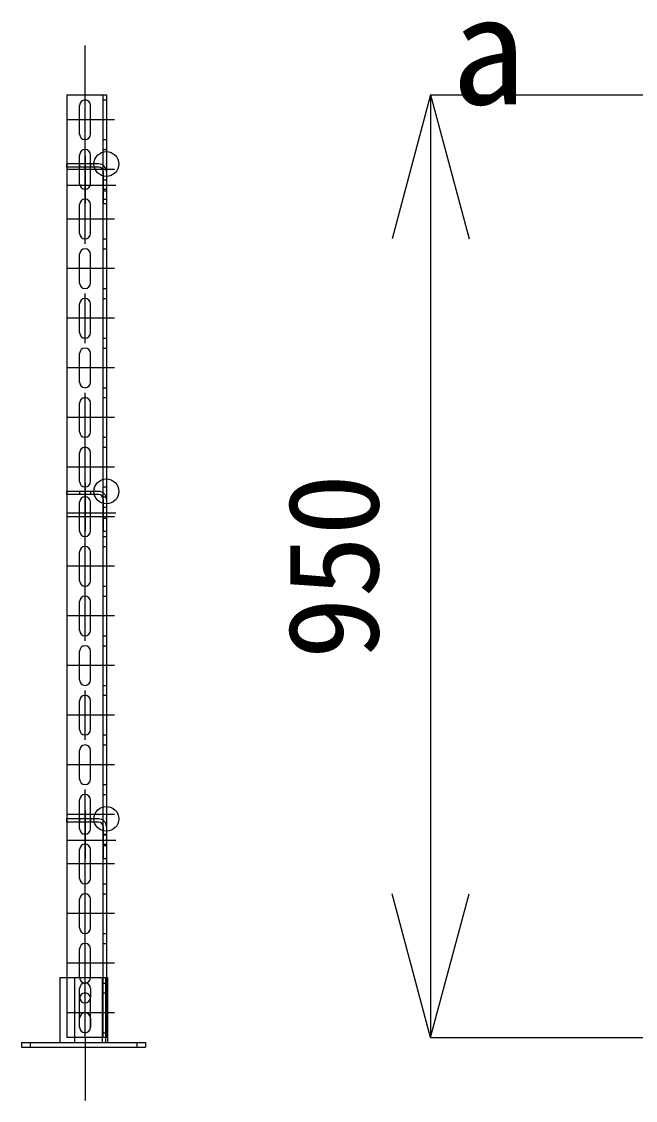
# Model space of a CAD drawing. Units: millimetres at full size, sheet at 1:50. Extents: x -29943 to 12787, y -4404 to 10657.
# Drawn here: x -4671 to -4052, y 2097 to 3184 of the extents above; entities that cross this region are included whole.
import ezdxf
from ezdxf.enums import TextEntityAlignment as Align

# ---------------------------------------------------------------- set-up
doc = ezdxf.new("R2010")
doc.units = ezdxf.units.MM
doc.header["$LTSCALE"] = 50
doc.header["$PDMODE"] = 32
doc.header["$PDSIZE"] = 25
doc.linetypes.add('CHAIN1', pattern=[8, 5, -1, 1, -1])
for name, color, linetype, lineweight in [('0-0_マルチ横', 3, 'Continuous', 9), ('0-1_接続金具', 7, 'Continuous', 18), ('0-3_マルチ縦', 3, 'Continuous', 9), ('0-C_マルチ寸法', 4, 'Continuous', 9)]:
    doc.layers.add(name, color=color, linetype=linetype, lineweight=lineweight)
doc.layers.add('0-8_PS№', color=7, linetype='Continuous')
doc.styles.add('ＭＳ ゴシック', font='')
doc.styles.get('ＭＳ ゴシック').set_extended_font_data('MS Gothic')

msp = doc.modelspace()

# ---------------------------------------------------------------- linework, layer by layer
at = {"layer": '0-0_マルチ横', "color": 4, "linetype": 'CHAIN1'}
for p, q in [((-4606.57, 3048.76), (-4606.57, 3000.46)), ((-4625.05, 3018.96), (-4575.39, 3018.96)), ((-4606.57, 2718.76), (-4606.57, 2670.46)), ((-4625.05, 2688.96), (-4575.39, 2688.96)), ((-4606.57, 2388.76), (-4606.57, 2340.46)), ((-4625.05, 2358.96), (-4575.39, 2358.96))]:
    msp.add_line(p, q, dxfattribs=at)
at = {"layer": '0-0_マルチ横'}
for p, q in [((-4625.05, 3037.26), (-4625.05, 3040.46)), ((-4592.72, 3040.46), (-4625.05, 3040.46)), ((-4592.76, 3037.26), (-4625.05, 3037.26)), ((-4612.07, 3040.46), (-4612.07, 3037.26)), ((-4601.07, 3040.46), (-4601.07, 3037.26)), ((-4588.25, 3032.71), (-4588.25, 3000.46)), ((-4588.25, 3024.46), (-4585.05, 3024.46)), ((-4585.05, 3032.74), (-4585.05, 3000.46)), ((-4588.25, 3013.46), (-4585.05, 3013.46)), ((-4588.23, 3000.46), (-4585.05, 3000.46)), ((-4625.05, 2707.26), (-4625.05, 2710.46)), ((-4592.72, 2710.46), (-4625.05, 2710.46)), ((-4612.07, 2710.46), (-4612.07, 2707.26)), ((-4601.07, 2710.46), (-4601.07, 2707.26)), ((-4592.76, 2707.26), (-4625.05, 2707.26)), ((-4588.25, 2702.71), (-4588.25, 2670.46)), ((-4585.05, 2702.74), (-4585.05, 2670.46)), ((-4588.25, 2694.46), (-4585.05, 2694.46)), ((-4588.25, 2683.46), (-4585.05, 2683.46)), ((-4588.23, 2670.46), (-4585.05, 2670.46)), ((-4625.05, 2377.26), (-4625.05, 2380.46)), ((-4592.72, 2380.46), (-4625.05, 2380.46)), ((-4592.76, 2377.26), (-4625.05, 2377.26)), ((-4612.07, 2380.46), (-4612.07, 2377.26)), ((-4601.07, 2380.46), (-4601.07, 2377.26)), ((-4588.25, 2372.71), (-4588.25, 2340.46)), ((-4585.05, 2372.74), (-4585.05, 2340.46)), ((-4588.25, 2364.46), (-4585.05, 2364.46)), ((-4588.25, 2353.46), (-4585.05, 2353.46)), ((-4588.23, 2340.46), (-4585.05, 2340.46))]:
    msp.add_line(p, q, dxfattribs=at)
for centre, radius, start, end in [((-4592.89, 3032.63), 4.64, 1.04718, 88.35858), ((-4592.89, 3032.63), 7.84, 0.80562, 88.73722), ((-4592.89, 2702.63), 7.84, 0.80562, 88.73722), ((-4592.89, 2702.63), 4.64, 1.04718, 88.35858), ((-4592.89, 2372.63), 4.64, 1.04718, 88.35858), ((-4592.89, 2372.63), 7.84, 0.80562, 88.73722)]:
    msp.add_arc(centre, radius, start, end, dxfattribs=at)
for p in [(-4585.05, 3040.46), (-4585.05, 2710.46), (-4585.05, 2380.46)]:
    msp.add_point(p, dxfattribs=at)
at = {"layer": '0-1_接続金具'}
for p, q in [((-4632.07, 2220.46), (-4632.07, 2154.96)), ((-4632.07, 2220.46), (-4584.07, 2220.46)), ((-4617.07, 2220.46), (-4617.07, 2154.96)), ((-4589.24, 2220.46), (-4589.24, 2154.96)), ((-4586.09, 2220.46), (-4586.09, 2154.96)), ((-4584.07, 2220.46), (-4584.07, 2154.96)), ((-4612.07, 2200.46), (-4612.07, 2209.46)), ((-4601.07, 2209.46), (-4601.07, 2200.46)), ((-4612.07, 2170.46), (-4612.07, 2179.46)), ((-4601.07, 2179.46), (-4601.07, 2170.46)), ((-4670.57, 2154.96), (-4545.57, 2154.96)), ((-4661.94, 2154.96), (-4661.94, 2150.46)), ((-4554.2, 2154.96), (-4554.2, 2150.46)), ((-4545.57, 2154.96), (-4545.57, 2150.46))]:
    msp.add_line(p, q, dxfattribs=at)
at = {"layer": '0-1_接続金具', "lineweight": 9}
msp.add_line((-4606.57, 2159.96), (-4606.57, 2096.68), dxfattribs=at)
at = {"layer": '0-1_接続金具'}
msp.add_lwpolyline([(-4670.57, 2154.96), (-4670.57, 2150.46), (-4545.57, 2150.46)], dxfattribs=at)
for centre, start, end in [((-4606.57, 2209.46), 0, 180), ((-4606.57, 2200.46), 180, 0), ((-4606.57, 2179.46), 0, 180), ((-4606.57, 2170.46), 180, 0)]:
    msp.add_arc(centre, 5.5, start, end, dxfattribs=at)
at = {"layer": '0-3_マルチ縦', "color": 4, "linetype": 'CHAIN1'}
for p, q in [((-4606.57, 2159.96), (-4606.57, 3159.96)), ((-4576.77, 3084.96), (-4625.07, 3084.96)), ((-4576.77, 3034.96), (-4625.07, 3034.96)), ((-4576.77, 2984.96), (-4625.07, 2984.96)), ((-4576.77, 2934.96), (-4625.07, 2934.96)), ((-4576.77, 2884.96), (-4625.07, 2884.96)), ((-4576.77, 2834.96), (-4625.07, 2834.96)), ((-4576.77, 2784.96), (-4625.07, 2784.96)), ((-4576.77, 2734.96), (-4625.07, 2734.96)), ((-4576.77, 2684.96), (-4625.07, 2684.96)), ((-4576.77, 2634.96), (-4625.07, 2634.96)), ((-4576.77, 2584.96), (-4625.07, 2584.96)), ((-4576.77, 2534.96), (-4625.07, 2534.96)), ((-4576.77, 2484.96), (-4625.07, 2484.96)), ((-4576.77, 2434.96), (-4625.07, 2434.96)), ((-4576.77, 2384.96), (-4625.07, 2384.96)), ((-4576.77, 2334.96), (-4625.07, 2334.96)), ((-4576.77, 2284.96), (-4625.07, 2284.96)), ((-4576.77, 2234.96), (-4625.07, 2234.96)), ((-4576.77, 2184.96), (-4625.07, 2184.96))]:
    msp.add_line(p, q, dxfattribs=at)
at = {"layer": '0-3_マルチ縦'}
for p, q in [((-4625.07, 3109.96), (-4585.07, 3109.96)), ((-4625.07, 3109.96), (-4625.07, 2159.96)), ((-4588.27, 2159.96), (-4588.27, 3109.96)), ((-4585.07, 3109.96), (-4585.07, 2159.96)), ((-4612.07, 3070.46), (-4612.07, 3099.46)), ((-4601.07, 3070.46), (-4601.07, 3099.46)), ((-4588.27, 3104.96), (-4585.07, 3104.96)), ((-4588.27, 3064.96), (-4585.07, 3064.96)), ((-4612.07, 3020.46), (-4612.07, 3049.46)), ((-4601.07, 3020.46), (-4601.07, 3049.46)), ((-4588.27, 3054.96), (-4585.07, 3054.96)), ((-4588.27, 3014.96), (-4585.07, 3014.96)), ((-4588.27, 3004.96), (-4585.07, 3004.96)), ((-4612.07, 2970.46), (-4612.07, 2999.46)), ((-4601.07, 2970.46), (-4601.07, 2999.46)), ((-4588.27, 2964.96), (-4585.07, 2964.96)), ((-4612.07, 2920.46), (-4612.07, 2949.46)), ((-4601.07, 2920.46), (-4601.07, 2949.46)), ((-4588.27, 2954.96), (-4585.07, 2954.96)), ((-4588.27, 2914.96), (-4585.07, 2914.96)), ((-4588.27, 2904.96), (-4585.07, 2904.96)), ((-4612.07, 2870.46), (-4612.07, 2899.46)), ((-4601.07, 2870.46), (-4601.07, 2899.46)), ((-4588.27, 2864.96), (-4585.07, 2864.96)), ((-4612.07, 2820.46), (-4612.07, 2849.46)), ((-4601.07, 2820.46), (-4601.07, 2849.46)), ((-4588.27, 2854.96), (-4585.07, 2854.96)), ((-4588.27, 2814.96), (-4585.07, 2814.96)), ((-4612.07, 2770.46), (-4612.07, 2799.46)), ((-4601.07, 2770.46), (-4601.07, 2799.46)), ((-4588.27, 2804.96), (-4585.07, 2804.96)), ((-4588.27, 2764.96), (-4585.07, 2764.96)), ((-4588.27, 2754.96), (-4585.07, 2754.96)), ((-4612.07, 2720.46), (-4612.07, 2749.46)), ((-4601.07, 2720.46), (-4601.07, 2749.46)), ((-4588.27, 2714.96), (-4585.07, 2714.96)), ((-4612.07, 2670.46), (-4612.07, 2699.46)), ((-4601.07, 2670.46), (-4601.07, 2699.46)), ((-4588.27, 2704.96), (-4585.07, 2704.96)), ((-4588.27, 2664.96), (-4585.07, 2664.96)), ((-4588.27, 2654.96), (-4585.07, 2654.96)), ((-4612.07, 2620.46), (-4612.07, 2649.46)), ((-4601.07, 2620.46), (-4601.07, 2649.46)), ((-4588.27, 2614.96), (-4585.07, 2614.96)), ((-4612.07, 2570.46), (-4612.07, 2599.46)), ((-4601.07, 2570.46), (-4601.07, 2599.46)), ((-4588.27, 2604.96), (-4585.07, 2604.96)), ((-4588.27, 2564.96), (-4585.07, 2564.96)), ((-4612.07, 2520.46), (-4612.07, 2549.46)), ((-4601.07, 2520.46), (-4601.07, 2549.46)), ((-4588.27, 2554.96), (-4585.07, 2554.96)), ((-4588.27, 2514.96), (-4585.07, 2514.96)), ((-4588.27, 2504.96), (-4585.07, 2504.96)), ((-4612.07, 2470.46), (-4612.07, 2499.46)), ((-4601.07, 2470.46), (-4601.07, 2499.46)), ((-4588.27, 2464.96), (-4585.07, 2464.96)), ((-4612.07, 2420.46), (-4612.07, 2449.46)), ((-4601.07, 2420.46), (-4601.07, 2449.46)), ((-4588.27, 2454.96), (-4585.07, 2454.96)), ((-4588.27, 2414.96), (-4585.07, 2414.96)), ((-4588.27, 2404.96), (-4585.07, 2404.96)), ((-4612.07, 2370.46), (-4612.07, 2399.46)), ((-4601.07, 2370.46), (-4601.07, 2399.46)), ((-4588.27, 2364.96), (-4585.07, 2364.96)), ((-4612.07, 2320.46), (-4612.07, 2349.46)), ((-4601.07, 2320.46), (-4601.07, 2349.46)), ((-4588.27, 2354.96), (-4585.07, 2354.96)), ((-4588.27, 2314.96), (-4585.07, 2314.96)), ((-4612.07, 2270.46), (-4612.07, 2299.46)), ((-4601.07, 2270.46), (-4601.07, 2299.46)), ((-4588.27, 2304.96), (-4585.07, 2304.96)), ((-4588.27, 2264.96), (-4585.07, 2264.96)), ((-4588.27, 2254.96), (-4585.07, 2254.96)), ((-4612.07, 2220.46), (-4612.07, 2249.46)), ((-4601.07, 2220.46), (-4601.07, 2249.46)), ((-4588.27, 2214.96), (-4585.07, 2214.96)), ((-4612.07, 2170.46), (-4612.07, 2199.46)), ((-4601.07, 2170.46), (-4601.07, 2199.46)), ((-4588.27, 2204.96), (-4585.07, 2204.96)), ((-4588.27, 2164.96), (-4585.07, 2164.96)), ((-4585.07, 2159.96), (-4625.07, 2159.96))]:
    msp.add_line(p, q, dxfattribs=at)
for centre, start, end in [((-4606.57, 3099.46), 0, 180), ((-4606.57, 3070.46), 180, 0), ((-4606.57, 3049.46), 0, 180), ((-4606.57, 3020.46), 180, 0), ((-4606.57, 2999.46), 0, 180), ((-4606.57, 2970.46), 180, 0), ((-4606.57, 2949.46), 0, 180), ((-4606.57, 2920.46), 180, 0), ((-4606.57, 2899.46), 0, 180), ((-4606.57, 2870.46), 180, 0), ((-4606.57, 2849.46), 0, 180), ((-4606.57, 2820.46), 180, 0), ((-4606.57, 2799.46), 0, 180), ((-4606.57, 2770.46), 180, 0), ((-4606.57, 2749.46), 0, 180), ((-4606.57, 2720.46), 180, 0), ((-4606.57, 2699.46), 0, 180), ((-4606.57, 2670.46), 180, 0), ((-4606.57, 2649.46), 0, 180), ((-4606.57, 2620.46), 180, 0), ((-4606.57, 2599.46), 0, 180), ((-4606.57, 2570.46), 180, 0), ((-4606.57, 2549.46), 0, 180), ((-4606.57, 2520.46), 180, 0), ((-4606.57, 2499.46), 0, 180), ((-4606.57, 2470.46), 180, 0), ((-4606.57, 2449.46), 0, 180), ((-4606.57, 2420.46), 180, 0), ((-4606.57, 2399.46), 0, 180), ((-4606.57, 2370.46), 180, 0), ((-4606.57, 2349.46), 0, 180), ((-4606.57, 2320.46), 180, 0), ((-4606.57, 2299.46), 0, 180), ((-4606.57, 2270.46), 180, 0), ((-4606.57, 2249.46), 0, 180), ((-4606.57, 2220.46), 180, 0), ((-4606.57, 2199.46), 0, 180), ((-4606.57, 2170.46), 180, 0)]:
    msp.add_arc(centre, 5.5, start, end, dxfattribs=at)
at = {"layer": '0-C_マルチ寸法'}
for p, q in [((-4258.24, 3109.96), (-4297.07, 2965.08)), ((-4258.24, 3109.96), (-4258.24, 2159.96)), ((-4258.24, 3109.96), (-4219.42, 2965.08)), ((-4258.24, 3109.96), (-4028.07, 3109.96)), ((-4258.24, 2159.96), (-4297.07, 2304.85)), ((-4258.24, 2159.96), (-4219.42, 2304.85)), ((-4258.24, 2159.96), (-4028.07, 2159.96))]:
    msp.add_line(p, q, dxfattribs=at)

# ---------------------------------------------------------------- texts
at = {"layer": '0-8_PS№', "style": 'ＭＳ ゴシック'}
msp.add_text('a', height=110, dxfattribs=at).set_placement((-4237.2, 3067.59), align=Align.BOTTOM_LEFT)
at = {"layer": '0-C_マルチ寸法', "style": 'ＭＳ ゴシック'}
msp.add_text('950', height=91.64, rotation=90, dxfattribs=at).set_placement((-4283.24, 2541.21), align=Align.BOTTOM_LEFT)

doc.saveas('drawing.dxf')
